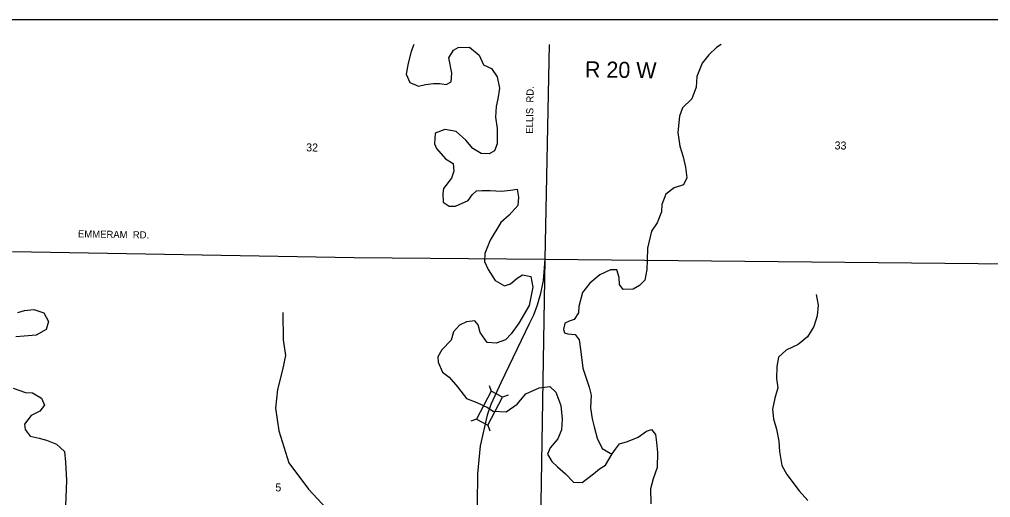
# Model space of a CAD drawing. Extents: x -85.89 to -81.43, y 28.77 to 32.72.
# Drawn here: x -84.891 to -83.07, y 31.819 to 32.716 of the extents above; entities that cross this region are included whole.
import ezdxf

# ---------------------------------------------------------------- set-up
doc = ezdxf.new("R2010")
doc.units = 0
for name, color, linetype in [('PL City Bridges', 7, 'Continuous'), ('PL City Local Rd Street Names', 7, 'Continuous'), ('PL City Local Roads', 7, 'Continuous'), ('PL City Map Border', 7, 'Continuous'), ('PL City Range and TWP Numbers', 7, 'Continuous'), ('PL City Section Lines', 7, 'Continuous'), ('PL City Tributaries', 7, 'Continuous')]:
    doc.layers.add(name, color=color, linetype=linetype)

msp = doc.modelspace()

# ---------------------------------------------------------------- linework, layer by layer
at = {"layer": 'PL City Bridges'}
for p, q in [((-84.0098, 32.0289), (-84.0062, 32.0182)), ((-83.9741, 32.0107), (-83.9848, 32.0071)), ((-84.0336, 31.9655), (-84.0442, 31.9619)), ((-84.0121, 31.9544), (-84.0085, 31.9437))]:
    msp.add_line(p, q, dxfattribs=at)
msp.add_lwpolyline([(-84.0121, 31.9544), (-83.9848, 32.0071), (-84.0062, 32.0182), (-84.0336, 31.9655), (-84.0121, 31.9544)], dxfattribs=at)
at = {"layer": 'PL City Local Roads'}
for points in [[(-83.8975, 32.6682), (-83.9054, 32.2656), (-83.9071, 32.2417), (-83.9088, 32.226), (-83.9134, 32.2013), (-83.9201, 32.1797), (-83.9268, 32.1609), (-83.9346, 32.1446), (-83.9878, 32.0338), (-84.0065, 31.993), (-84.0136, 31.9734), (-84.0268, 31.9156), (-84.0319, 31.863), (-84.0324, 31.8072), (-84.0328, 31.7385)], [(-84.9035, 32.2799), (-84.2628, 32.2692), (-83.9054, 32.2656), (-82.9053, 32.2556), (-82.0504, 32.2487)]]:
    msp.add_lwpolyline(points, dxfattribs=at)
at = {"layer": 'PL City Map Border'}
msp.add_lwpolyline([(-85.8856, 28.8329), (-85.8856, 32.7155), (-82.003, 32.7155), (-82.003, 28.8329), (-85.8856, 28.8329)], dxfattribs=at)
at = {"layer": 'PL City Section Lines'}
msp.add_lwpolyline([(-83.9054, 32.2656), (-83.9156, 31.6567)], dxfattribs=at)
at = {"layer": 'PL City Tributaries'}
for points in [[(-84.1514, 32.6682), (-84.156, 32.6555), (-84.1617, 32.6336), (-84.1653, 32.6129), (-84.1586, 32.5969), (-84.1425, 32.5905), (-84.129, 32.5937), (-84.1144, 32.5955), (-84.1021, 32.5953), (-84.0908, 32.5937), (-84.081, 32.5984), (-84.0802, 32.6149), (-84.0856, 32.6433), (-84.0768, 32.6576), (-84.0681, 32.663), (-84.047, 32.6633), (-84.0284, 32.6485), (-84.0207, 32.6305), (-84.0057, 32.6233), (-83.9952, 32.608), (-83.9907, 32.5865), (-83.9937, 32.5665), (-83.9967, 32.5521), (-83.9981, 32.5321), (-83.9947, 32.5107), (-83.9946, 32.4824), (-83.9997, 32.4687), (-84.01, 32.4633), (-84.0246, 32.4643), (-84.0406, 32.4735), (-84.0538, 32.4889), (-84.0718, 32.5051), (-84.0928, 32.5089), (-84.1112, 32.5023), (-84.1121, 32.4823), (-84.1084, 32.4733), (-84.0915, 32.4537), (-84.0771, 32.4452), (-84.0763, 32.4307), (-84.0803, 32.4176), (-84.0957, 32.3986), (-84.0969, 32.3889), (-84.0961, 32.373), (-84.085, 32.3653), (-84.0731, 32.3651), (-84.0492, 32.3757), (-84.0415, 32.3866), (-84.0338, 32.3941), (-84.0236, 32.3946), (-84.008, 32.3943), (-83.987, 32.3933), (-83.9697, 32.395), (-83.9573, 32.3969), (-83.9548, 32.3824), (-83.9562, 32.3665), (-83.9721, 32.3482), (-83.988, 32.3346), (-84.0079, 32.3012), (-84.0181, 32.2765), (-84.0188, 32.2613), (-84.0116, 32.2467), (-83.9984, 32.2258), (-83.9814, 32.2159), (-83.97, 32.2198), (-83.9574, 32.2299), (-83.9476, 32.2367), (-83.9315, 32.2336), (-83.9281, 32.2136), (-83.9351, 32.1792), (-83.954, 32.1457), (-83.9689, 32.126), (-83.9793, 32.1144), (-83.9967, 32.1085), (-84.0139, 32.1095), (-84.027, 32.1283), (-84.0306, 32.1429), (-84.0369, 32.1499), (-84.0525, 32.1481), (-84.0656, 32.1421), (-84.0766, 32.1292), (-84.0811, 32.1141), (-84.0987, 32.0957), (-84.1064, 32.0828), (-84.1055, 32.0724), (-84.0972, 32.0536), (-84.085, 32.0445), (-84.0692, 32.0262), (-84.0523, 32.0046), (-84.033, 31.9967), (-84.0133, 31.9874), (-84.0026, 31.981), (-83.9778, 31.9792), (-83.9577, 31.994), (-83.9412, 32.013), (-83.9162, 32.0243), (-83.8962, 32.0268), (-83.8851, 32.0162), (-83.8758, 31.9912), (-83.873, 31.9657), (-83.8744, 31.9457), (-83.8812, 31.9285), (-83.8955, 31.9122), (-83.9005, 31.8999), (-83.8921, 31.886), (-83.8815, 31.8761), (-83.8667, 31.8634), (-83.8519, 31.8473), (-83.8357, 31.8471), (-83.8144, 31.8633), (-83.8029, 31.8727), (-83.7915, 31.8794), (-83.7793, 31.9006)], [(-83.5748, 32.6682), (-83.5838, 32.6631), (-83.5981, 32.6489), (-83.6107, 32.6332), (-83.6208, 32.6085), (-83.6217, 32.5885), (-83.6296, 32.5666), (-83.6471, 32.5496), (-83.6528, 32.5339), (-83.656, 32.5036), (-83.6527, 32.478), (-83.646, 32.4579), (-83.6415, 32.4385), (-83.6391, 32.4184), (-83.6458, 32.4054), (-83.6631, 32.3995), (-83.6784, 32.388), (-83.6863, 32.3682), (-83.6865, 32.3544), (-83.695, 32.3338), (-83.7055, 32.3181), (-83.713, 32.2865), (-83.7139, 32.2638), (-83.7142, 32.2465), (-83.7183, 32.2266), (-83.7282, 32.2164), (-83.7396, 32.2097), (-83.7585, 32.2086), (-83.7653, 32.2184), (-83.7662, 32.2315), (-83.7708, 32.2461), (-83.7821, 32.2456), (-83.8022, 32.2363), (-83.8213, 32.2207), (-83.8351, 32.203), (-83.842, 32.1769), (-83.8427, 32.1652), (-83.8505, 32.1529), (-83.8602, 32.1496), (-83.8678, 32.1456), (-83.8707, 32.134), (-83.8687, 32.1277), (-83.8622, 32.1255), (-83.8488, 32.1246), (-83.8414, 32.1148), (-83.838, 32.092), (-83.8342, 32.0616), (-83.8224, 32.0255), (-83.8189, 32.011), (-83.8199, 31.9868), (-83.8165, 31.9661), (-83.8129, 31.9515), (-83.8074, 31.9301), (-83.798, 31.9106), (-83.7831, 31.902), (-83.7793, 31.9006)], [(-83.3966, 32.1998), (-83.3932, 32.1797), (-83.3946, 32.1597), (-83.4014, 32.1398), (-83.4131, 32.12), (-83.4305, 32.1058), (-83.4533, 32.0952), (-83.4676, 32.0823), (-83.4706, 32.0644), (-83.471, 32.0417), (-83.4685, 32.0244), (-83.4743, 32.0052), (-83.4784, 31.9845), (-83.4765, 31.9666), (-83.4709, 31.9471), (-83.4665, 31.9243), (-83.4657, 31.905), (-83.4613, 31.8787), (-83.4519, 31.862), (-83.4287, 31.8312), (-83.4123, 31.813)], [(-84.8937, 32.1659), (-84.8812, 32.1698), (-84.8634, 32.1716), (-84.8447, 32.165), (-84.8363, 32.149), (-84.8403, 32.1339), (-84.8594, 32.1232), (-84.882, 32.1215), (-84.8977, 32.1204)], [(-84.397, 32.1657), (-84.3963, 32.1146), (-84.3919, 32.0849), (-84.3972, 32.058), (-84.407, 32.0216), (-84.4103, 31.9865), (-84.404, 31.9436), (-84.3856, 31.884), (-84.3488, 31.8344), (-84.3149, 31.7979)], [(-84.9026, 32.0239), (-84.879, 32.0159), (-84.8661, 32.015), (-84.849, 32.005), (-84.8439, 31.9918), (-84.8521, 31.9809), (-84.8684, 31.9723), (-84.8811, 31.9566), (-84.8802, 31.9462), (-84.8707, 31.9337), (-84.8535, 31.9299), (-84.8396, 31.9262), (-84.8209, 31.919), (-84.806, 31.905), (-84.8042, 31.8849), (-84.8026, 31.8504), (-84.8045, 31.8035)], [(-83.7793, 31.9006), (-83.7732, 31.9095), (-83.7655, 31.9197), (-83.7504, 31.9236), (-83.7308, 31.9322), (-83.715, 31.943), (-83.7053, 31.9463), (-83.6979, 31.9372), (-83.696, 31.922), (-83.6941, 31.9033), (-83.6946, 31.875), (-83.7025, 31.8538), (-83.7072, 31.8352), (-83.7066, 31.8069)]]:
    msp.add_lwpolyline(points, dxfattribs=at)

# ---------------------------------------------------------------- texts
at = {"layer": 'PL City Local Rd Street Names'}
for s, rotation, p in [('ELLIS  RD.', 89.1004, (-83.9278, 32.5011)), ('EMMERAM  RD.', 359.0701, (-84.7809, 32.3067))]:
    msp.add_text(s, height=0.0133, rotation=rotation, dxfattribs=at).set_placement(p)
at = {"layer": 'PL City Range and TWP Numbers'}
msp.add_text('R 20 W', height=0.0301, rotation=359.1088, dxfattribs=at).set_placement((-83.8305, 32.607))
at = {"layer": 'PL City Section Lines'}
for s, rotation, p in [('33', 359.0934, (-83.3624, 32.4717)), ('32', 359.1009, (-84.3532, 32.468)), ('5', 359.0782, (-84.4109, 31.8303))]:
    msp.add_text(s, height=0.015, rotation=rotation, dxfattribs=at).set_placement(p)

doc.saveas('drawing.dxf')
